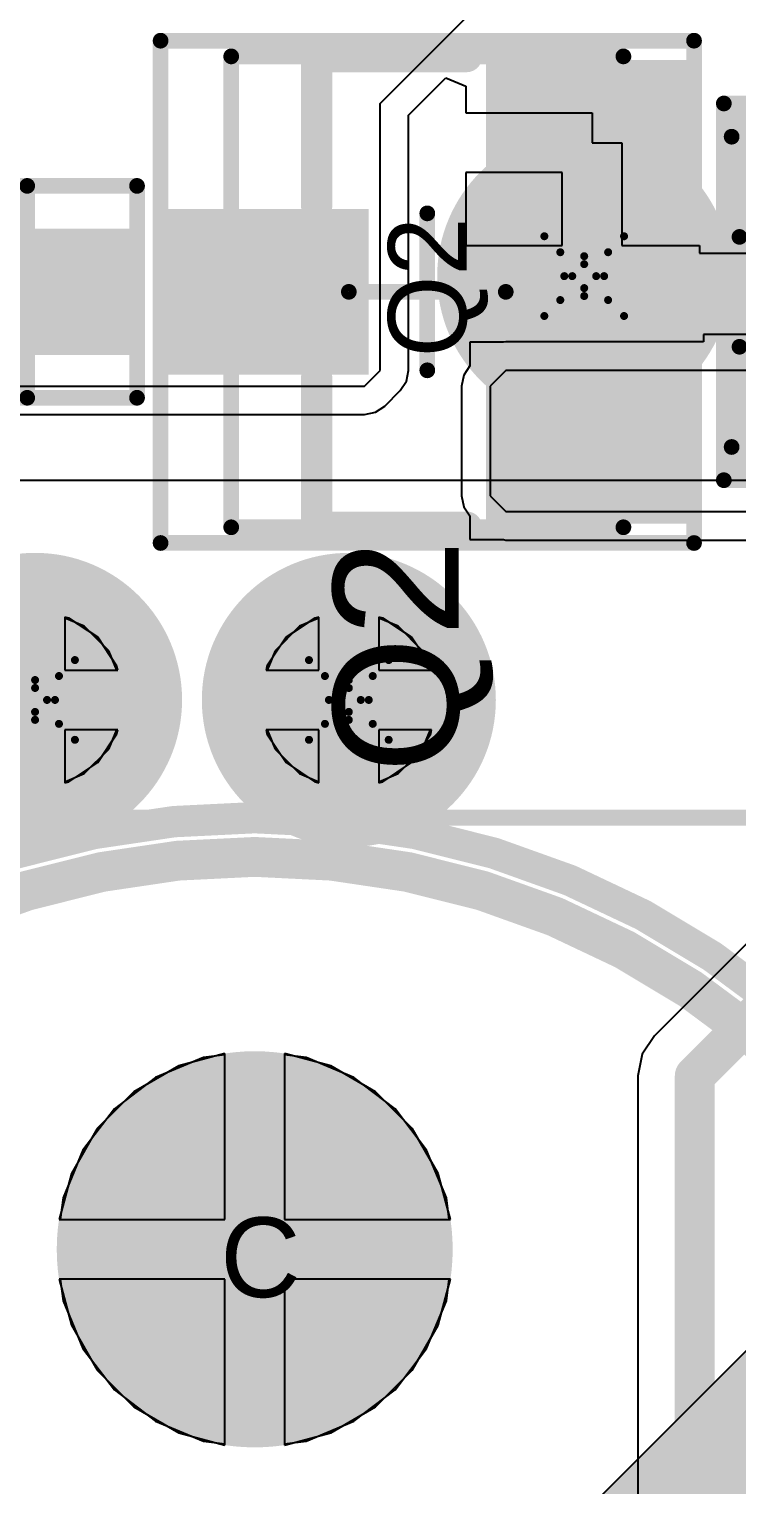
# Model space of a CAD drawing. Header units: millimetres. Extents: x -0.2 to 11.1, y -5.4 to 4.7.
# Drawn here: x 1.9158 to 2.0934, y 2.122 to 2.4872 of the extents above; entities that cross this region are included whole.
import ezdxf

# ---------------------------------------------------------------- set-up
doc = ezdxf.new("R2010")
doc.units = ezdxf.units.MM
doc.header["$MEASUREMENT"] = 0
for name, color, linetype in [('BottomLayer', 5, 'Continuous'), ('BottomSolder', 6, 'Continuous'), ('DrillDrawing', 1, 'Continuous'), ('InternalPlane1', 76, 'Continuous'), ('InternalPlane2', 16, 'Continuous'), ('Mechanical1', 6, 'Continuous'), ('Mechanical3', 76, 'Continuous'), ('Mechanical5', 56, 'Continuous'), ('MultiLayer', 9, 'Continuous'), ('PadHoleLayer', 156, 'Continuous'), ('TopLayer', 1, 'Continuous'), ('TopOverlay', 2, 'Continuous'), ('TopPaste', 8, 'Continuous'), ('TopSolder', 216, 'Continuous'), ('ViaHoleLayer', 16, 'Continuous')]:
    doc.layers.add(name, color=color, linetype=linetype)
doc.styles.add('Arial', font='arial.ttf', dxfattribs={"height": 0.2})

# ---------------------------------------------------------------- blocks, each defined once
blk = doc.blocks.new('R0603_52')
at = {"layer": 'TopLayer'}
for points in [[(-0.01969, -0.01772), (-0.04331, -0.01772), (-0.04331, 0.01772), (-0.01969, 0.01772)], [(0.01969, 0.01772), (0.04331, 0.01772), (0.04331, -0.01772), (0.01969, -0.01772)]]:
    blk.add_hatch(color=1, dxfattribs=at).paths.add_polyline_path(points)
at = {"layer": 'TopPaste'}
for points in [[(-0.01469, -0.02272), (-0.04831, -0.02272), (-0.04831, 0.02272), (-0.01469, 0.02272)], [(0.01469, 0.02272), (0.04831, 0.02272), (0.04831, -0.02272), (0.01469, -0.02272)]]:
    blk.add_hatch(color=8, dxfattribs=at).paths.add_polyline_path(points)
at = {"layer": 'TopSolder'}
for points in [[(-0.01772, -0.01969), (-0.04528, -0.01969), (-0.04528, 0.01969), (-0.01772, 0.01969)], [(0.01772, 0.01969), (0.04528, 0.01969), (0.04528, -0.01969), (0.01772, -0.01969)]]:
    blk.add_hatch(color=216, dxfattribs=at).paths.add_polyline_path(points)
at = {"layer": 'Mechanical1', "const_width": 0.00394}
for points in [[(0.03892, 0.01888), (-0.03892, 0.01888)], [(-0.03892, -0.01969), (-0.03892, 0.01888)], [(0.03892, -0.01969), (0.03892, 0.01888)], [(0.03892, -0.01969), (-0.03892, -0.01969)]]:
    blk.add_lwpolyline(points, dxfattribs=at)
at = {"layer": 'Mechanical1', "const_width": 0.00197}
for points in [[(-0.0399, 0.01888, 1), (-0.03793, 0.01888, 1)], [(-0.0399, 0.01888, 1), (-0.03793, 0.01888, 1)], [(0.03793, 0.01888, 1), (0.0399, 0.01888, 1)], [(0.03793, 0.01888, 1), (0.0399, 0.01888, 1)], [(-0.0399, -0.01969, 1), (-0.03793, -0.01969, 1)], [(-0.0399, -0.01969, 1), (-0.03793, -0.01969, 1)], [(0.03793, -0.01969, 1), (0.0399, -0.01969, 1)], [(0.03793, -0.01969, 1), (0.0399, -0.01969, 1)]]:
    blk.add_lwpolyline(points, format="xyb", close=True, dxfattribs=at)
at = {"layer": 'Mechanical3', "const_width": 0.00394}
for points in [[(-0.04724, -0.02165), (-0.04724, 0.02165)], [(0.04724, 0.02165), (-0.04724, 0.02165)], [(0.04724, -0.02165), (0.04724, 0.02165)], [(0, -0.00787), (0, 0.00787)], [(0.00787, 0), (-0.00787, 0)], [(0.04724, -0.02165), (-0.04724, -0.02165)]]:
    blk.add_lwpolyline(points, dxfattribs=at)
at = {"layer": 'Mechanical3', "const_width": 0.00197}
for points in [[(-0.04823, 0.02165, 1), (-0.04626, 0.02165, 1)], [(-0.04823, 0.02165, 1), (-0.04626, 0.02165, 1)], [(0.04626, 0.02165, 1), (0.04823, 0.02165, 1)], [(0.04626, 0.02165, 1), (0.04823, 0.02165, 1)], [(-0.00098, 0.00787, 1), (0.00098, 0.00787, 1)], [(-0.00886, 0, 1), (-0.00689, 0, 1)], [(0.00689, 0, 1), (0.00886, 0, 1)], [(-0.00098, -0.00787, 1), (0.00098, -0.00787, 1)], [(-0.04823, -0.02165, 1), (-0.04626, -0.02165, 1)], [(-0.04823, -0.02165, 1), (-0.04626, -0.02165, 1)], [(0.04626, -0.02165, 1), (0.04823, -0.02165, 1)], [(0.04626, -0.02165, 1), (0.04823, -0.02165, 1)]]:
    blk.add_lwpolyline(points, format="xyb", close=True, dxfattribs=at)
at = {"layer": 'Mechanical5', "const_width": 0.00394}
for points in [[(-0.04724, -0.02165), (-0.04724, 0.02165)], [(0.04724, 0.02165), (-0.04724, 0.02165)], [(0.04724, -0.02165), (0.04724, 0.02165)], [(0.04724, -0.02165), (-0.04724, -0.02165)]]:
    blk.add_lwpolyline(points, dxfattribs=at)
at = {"layer": 'Mechanical5', "const_width": 0.00197}
for points in [[(-0.04823, 0.02165, 1), (-0.04626, 0.02165, 1)], [(-0.04823, 0.02165, 1), (-0.04626, 0.02165, 1)], [(0.04626, 0.02165, 1), (0.04823, 0.02165, 1)], [(0.04626, 0.02165, 1), (0.04823, 0.02165, 1)], [(-0.04823, -0.02165, 1), (-0.04626, -0.02165, 1)], [(-0.04823, -0.02165, 1), (-0.04626, -0.02165, 1)], [(0.04626, -0.02165, 1), (0.04823, -0.02165, 1)], [(0.04626, -0.02165, 1), (0.04823, -0.02165, 1)]]:
    blk.add_lwpolyline(points, format="xyb", close=True, dxfattribs=at)
at = {"layer": 'TopOverlay', "const_width": 0.00394}
for points in [[(0.01378, 0.01772), (-0.01378, 0.01772)], [(0.01378, -0.01772), (-0.01378, -0.01772)]]:
    blk.add_lwpolyline(points, dxfattribs=at)
at = {"layer": 'TopOverlay', "const_width": 0.00197}
for points in [[(-0.01476, 0.01772, 1), (-0.0128, 0.01772, 1)], [(0.0128, 0.01772, 1), (0.01476, 0.01772, 1)], [(-0.01476, -0.01772, 1), (-0.0128, -0.01772, 1)], [(0.0128, -0.01772, 1), (0.01476, -0.01772, 1)]]:
    blk.add_lwpolyline(points, format="xyb", close=True, dxfattribs=at)
at = {"layer": 'Mechanical5'}
blk.add_text('R4', height=0.011811, dxfattribs=at).set_placement((-0.00984, -0.0059))
blk = doc.blocks.new('SOT_23F_59')
at = {"layer": 'TopLayer'}
for points in [[(-0.01575, 0.06299), (0.01575, 0.06299), (0.01575, 0.01969), (-0.01575, 0.01969)], [(-0.05315, -0.01969), (-0.02165, -0.01969), (-0.02165, -0.06299), (-0.05315, -0.06299)], [(0.02165, -0.01969), (0.05315, -0.01969), (0.05315, -0.06299), (0.02165, -0.06299)]]:
    blk.add_hatch(color=1, dxfattribs=at).paths.add_polyline_path(points)
at = {"layer": 'TopPaste'}
for points in [[(-0.02075, 0.06799), (0.02075, 0.06799), (0.02075, 0.01469), (-0.02075, 0.01469)], [(-0.05815, -0.01469), (-0.01665, -0.01469), (-0.01665, -0.06799), (-0.05815, -0.06799)], [(0.01665, -0.01469), (0.05815, -0.01469), (0.05815, -0.06799), (0.01665, -0.06799)]]:
    blk.add_hatch(color=8, dxfattribs=at).paths.add_polyline_path(points)
at = {"layer": 'TopSolder'}
for points in [[(-0.01772, 0.06496), (0.01772, 0.06496), (0.01772, 0.01772), (-0.01772, 0.01772)], [(-0.05512, -0.01772), (-0.01969, -0.01772), (-0.01969, -0.06496), (-0.05512, -0.06496)], [(0.01969, -0.01772), (0.05512, -0.01772), (0.05512, -0.06496), (0.01969, -0.06496)]]:
    blk.add_hatch(color=216, dxfattribs=at).paths.add_polyline_path(points)
at = {"layer": 'Mechanical1', "const_width": 0.00394}
for points in [[(-0.05906, 0.04921), (-0.05906, -0.04921)], [(-0.05906, 0.04921), (0.05906, 0.04921)], [(0.05906, 0.04921), (0.05906, -0.04921)], [(-0.05906, -0.04921), (0.05906, -0.04921)]]:
    blk.add_lwpolyline(points, dxfattribs=at)
at = {"layer": 'Mechanical1', "const_width": 0.00197}
for points in [[(-0.06004, 0.04921, 1), (-0.05807, 0.04921, 1)], [(-0.06004, 0.04921, 1), (-0.05807, 0.04921, 1)], [(0.05807, 0.04921, 1), (0.06004, 0.04921, 1)], [(0.05807, 0.04921, 1), (0.06004, 0.04921, 1)], [(-0.06004, -0.04921, 1), (-0.05807, -0.04921, 1)], [(-0.06004, -0.04921, 1), (-0.05807, -0.04921, 1)], [(0.05807, -0.04921, 1), (0.06004, -0.04921, 1)], [(0.05807, -0.04921, 1), (0.06004, -0.04921, 1)]]:
    blk.add_lwpolyline(points, format="xyb", close=True, dxfattribs=at)
at = {"layer": 'Mechanical3', "const_width": 0.00394}
for points in [[(-0.06299, 0.06693), (-0.06299, -0.06693)], [(-0.06299, 0.06693), (0.06299, 0.06693)], [(0.06299, 0.06693), (0.06299, -0.06693)], [(0, 0.01969), (0, -0.01969)], [(-0.01969, 0), (0.01969, 0)], [(-0.06299, -0.06693), (0.06299, -0.06693)]]:
    blk.add_lwpolyline(points, dxfattribs=at)
at = {"layer": 'Mechanical3', "const_width": 0.00197}
for points in [[(-0.06398, 0.06693, 1), (-0.06201, 0.06693, 1)], [(-0.06398, 0.06693, 1), (-0.06201, 0.06693, 1)], [(0.06201, 0.06693, 1), (0.06398, 0.06693, 1)], [(0.06201, 0.06693, 1), (0.06398, 0.06693, 1)], [(-0.00098, 0.01969, 1), (0.00098, 0.01969, 1)], [(-0.02067, 0, 1), (-0.0187, 0, 1)], [(0.0187, 0, 1), (0.02067, 0, 1)], [(-0.00098, -0.01969, 1), (0.00098, -0.01969, 1)], [(-0.06398, -0.06693, 1), (-0.06201, -0.06693, 1)], [(-0.06398, -0.06693, 1), (-0.06201, -0.06693, 1)], [(0.06201, -0.06693, 1), (0.06398, -0.06693, 1)], [(0.06201, -0.06693, 1), (0.06398, -0.06693, 1)]]:
    blk.add_lwpolyline(points, format="xyb", close=True, dxfattribs=at)
at = {"layer": 'Mechanical5', "const_width": 0.00394}
for points in [[(-0.06299, 0.06693), (-0.06299, -0.06693)], [(-0.06299, 0.06693), (0.06299, 0.06693)], [(0.06299, 0.06693), (0.06299, -0.06693)], [(-0.06299, -0.06693), (0.06299, -0.06693)]]:
    blk.add_lwpolyline(points, dxfattribs=at)
at = {"layer": 'Mechanical5', "const_width": 0.00197}
for points in [[(-0.06398, 0.06693, 1), (-0.06201, 0.06693, 1)], [(-0.06398, 0.06693, 1), (-0.06201, 0.06693, 1)], [(0.06201, 0.06693, 1), (0.06398, 0.06693, 1)], [(0.06201, 0.06693, 1), (0.06398, 0.06693, 1)], [(-0.06398, -0.06693, 1), (-0.06201, -0.06693, 1)], [(-0.06398, -0.06693, 1), (-0.06201, -0.06693, 1)], [(0.06201, -0.06693, 1), (0.06398, -0.06693, 1)], [(0.06201, -0.06693, 1), (0.06398, -0.06693, 1)]]:
    blk.add_lwpolyline(points, format="xyb", close=True, dxfattribs=at)
at = {"layer": 'TopOverlay', "const_width": 0.00787}
for points in [[(-0.05903, 0.02777), (-0.02165, 0.02777)], [(-0.05903, 0.02777), (-0.05903, -0.00984)], [(0.02165, 0.02777), (0.05903, 0.02777)], [(0.05903, 0.02777), (0.05903, -0.00984)]]:
    blk.add_lwpolyline(points, dxfattribs=at)
at = {"layer": 'TopOverlay', "const_width": 0.00394}
for points in [[(-0.061, 0.02777, 1), (-0.05706, 0.02777, 1)], [(-0.061, 0.02777, 1), (-0.05706, 0.02777, 1)], [(-0.02362, 0.02777, 1), (-0.01969, 0.02777, 1)], [(0.01969, 0.02777, 1), (0.02362, 0.02777, 1)], [(0.05706, 0.02777, 1), (0.061, 0.02777, 1)], [(0.05706, 0.02777, 1), (0.061, 0.02777, 1)], [(-0.061, -0.00984, 1), (-0.05706, -0.00984, 1)], [(0.05706, -0.00984, 1), (0.061, -0.00984, 1)]]:
    blk.add_lwpolyline(points, format="xyb", close=True, dxfattribs=at)
at = {"layer": 'Mechanical5'}
blk.add_text('Q2', height=0.019685, dxfattribs=at).set_placement((-0.0164, -0.00984))
blk = doc.blocks.new('SOD_323F_80')
at = {"layer": 'TopLayer'}
for points in [[(-0.07579, -0.01083), (-0.07579, 0.01083), (-0.03445, 0.01083), (-0.03445, -0.01083)], [(0.03445, -0.01083), (0.03445, 0.01083), (0.07579, 0.01083), (0.07579, -0.01083)]]:
    blk.add_hatch(color=1, dxfattribs=at).paths.add_polyline_path(points)
at = {"layer": 'TopPaste'}
for points in [[(-0.08079, -0.01583), (-0.08079, 0.01583), (-0.02945, 0.01583), (-0.02945, -0.01583)], [(0.02945, -0.01583), (0.02945, 0.01583), (0.08079, 0.01583), (0.08079, -0.01583)]]:
    blk.add_hatch(color=8, dxfattribs=at).paths.add_polyline_path(points)
at = {"layer": 'TopSolder'}
for points in [[(-0.07776, -0.0128), (-0.07776, 0.0128), (-0.03248, 0.0128), (-0.03248, -0.0128)], [(0.03248, -0.0128), (0.03248, 0.0128), (0.07776, 0.0128), (0.07776, -0.0128)]]:
    blk.add_hatch(color=216, dxfattribs=at).paths.add_polyline_path(points)
at = {"layer": 'Mechanical1', "const_width": 0.00394}
for points in [[(-0.05315, 0.02657), (-0.05315, -0.02657)], [(0.05315, 0.02657), (-0.05315, 0.02657)], [(0.05315, 0.02657), (0.05315, -0.02657)], [(0.05315, -0.02657), (-0.05315, -0.02657)]]:
    blk.add_lwpolyline(points, dxfattribs=at)
at = {"layer": 'Mechanical1', "const_width": 0.00197}
for points in [[(-0.05413, 0.02657, 1), (-0.05217, 0.02657, 1)], [(-0.05413, 0.02657, 1), (-0.05217, 0.02657, 1)], [(0.05217, 0.02657, 1), (0.05413, 0.02657, 1)], [(0.05217, 0.02657, 1), (0.05413, 0.02657, 1)], [(-0.05413, -0.02657, 1), (-0.05217, -0.02657, 1)], [(-0.05413, -0.02657, 1), (-0.05217, -0.02657, 1)], [(0.05217, -0.02657, 1), (0.05413, -0.02657, 1)], [(0.05217, -0.02657, 1), (0.05413, -0.02657, 1)]]:
    blk.add_lwpolyline(points, format="xyb", close=True, dxfattribs=at)
at = {"layer": 'Mechanical3', "const_width": 0.00394}
for points in [[(-0.08071, 0.02657), (-0.08071, -0.02657)], [(0.08071, 0.02657), (-0.08071, 0.02657)], [(0.08071, 0.02657), (0.08071, -0.02657)], [(0, 0.01969), (0, -0.01969)], [(0.01969, 0), (-0.01969, 0)], [(0.08071, -0.02657), (-0.08071, -0.02657)]]:
    blk.add_lwpolyline(points, dxfattribs=at)
at = {"layer": 'Mechanical3', "const_width": 0.00197}
for points in [[(-0.08169, 0.02657, 1), (-0.07972, 0.02657, 1)], [(-0.08169, 0.02657, 1), (-0.07972, 0.02657, 1)], [(0.07972, 0.02657, 1), (0.08169, 0.02657, 1)], [(0.07972, 0.02657, 1), (0.08169, 0.02657, 1)], [(-0.00099, 0.01969, 1), (0.00098, 0.01969, 1)], [(-0.02067, 0, 1), (-0.0187, 0, 1)], [(0.0187, 0, 1), (0.02067, 0, 1)], [(-0.00099, -0.01969, 1), (0.00098, -0.01969, 1)], [(-0.08169, -0.02657, 1), (-0.07972, -0.02657, 1)], [(-0.08169, -0.02657, 1), (-0.07972, -0.02657, 1)], [(0.07972, -0.02657, 1), (0.08169, -0.02657, 1)], [(0.07972, -0.02657, 1), (0.08169, -0.02657, 1)]]:
    blk.add_lwpolyline(points, format="xyb", close=True, dxfattribs=at)
at = {"layer": 'Mechanical5', "const_width": 0.00394}
for points in [[(0.08071, 0.02657), (-0.08071, 0.02657)], [(-0.08071, 0.02657), (-0.08071, -0.02657)], [(0.08071, 0.02657), (0.08071, -0.02657)], [(0.08071, -0.02657), (-0.08071, -0.02657)]]:
    blk.add_lwpolyline(points, dxfattribs=at)
at = {"layer": 'Mechanical5', "const_width": 0.00197}
for points in [[(-0.08169, 0.02657, 1), (-0.07972, 0.02657, 1)], [(-0.08169, 0.02657, 1), (-0.07972, 0.02657, 1)], [(0.07972, 0.02657, 1), (0.08169, 0.02657, 1)], [(0.07972, 0.02657, 1), (0.08169, 0.02657, 1)], [(-0.08169, -0.02657, 1), (-0.07972, -0.02657, 1)], [(-0.08169, -0.02657, 1), (-0.07972, -0.02657, 1)], [(0.07972, -0.02657, 1), (0.08169, -0.02657, 1)], [(0.07972, -0.02657, 1), (0.08169, -0.02657, 1)]]:
    blk.add_lwpolyline(points, format="xyb", close=True, dxfattribs=at)
at = {"layer": 'TopOverlay', "const_width": 0.00787}
for points in [[(0.0315, 0.02657), (-0.02953, 0.02657)], [(-0.02362, 0.02657), (-0.02362, -0.02657)], [(0.0315, -0.02657), (-0.02953, -0.02657)]]:
    blk.add_lwpolyline(points, dxfattribs=at)
at = {"layer": 'TopOverlay', "const_width": 0.00394}
for points in [[(-0.0315, 0.02657, 1), (-0.02756, 0.02657, 1)], [(-0.02559, 0.02657, 1), (-0.02165, 0.02657, 1)], [(0.02953, 0.02657, 1), (0.03346, 0.02657, 1)], [(-0.0315, -0.02657, 1), (-0.02756, -0.02657, 1)], [(-0.02559, -0.02657, 1), (-0.02165, -0.02657, 1)], [(0.02953, -0.02657, 1), (0.03346, -0.02657, 1)]]:
    blk.add_lwpolyline(points, format="xyb", close=True, dxfattribs=at)
at = {"layer": 'Mechanical5'}
blk.add_text('D1', height=0.019685, dxfattribs=at).set_placement((-0.01312, -0.00984))
blk = doc.blocks.new('CAP_RADIAL_D10_P5_109')
at = {"layer": 'BottomLayer'}
h = blk.add_hatch(color=5, dxfattribs=at)
edge = h.paths.add_edge_path()
edge.add_arc((0, -0.09843), 0.03937, 0, 360)
at = {"layer": 'BottomSolder'}
h = blk.add_hatch(color=6, dxfattribs=at)
edge = h.paths.add_edge_path()
edge.add_arc((0, -0.09843), 0.04134, 0, 360)
at = {"layer": 'InternalPlane2'}
h = blk.add_hatch(color=16, dxfattribs=at)
edge = h.paths.add_edge_path()
edge.add_arc((0, -0.09843), 0.04968, 0, 360)
at = {"layer": 'MultiLayer'}
h = blk.add_hatch(color=9, dxfattribs=at)
edge = h.paths.add_edge_path()
edge.add_arc((0, -0.09843), 0.03937, 0, 360)
at = {"layer": 'PadHoleLayer'}
h = blk.add_hatch(color=156, dxfattribs=at)
edge = h.paths.add_edge_path()
edge.add_arc((0, -0.09843), 0.01969, 0, 360)
at = {"layer": 'TopLayer'}
h = blk.add_hatch(color=1, dxfattribs=at)
edge = h.paths.add_edge_path()
edge.add_arc((0, -0.09843), 0.03937, 0, 360)
at = {"layer": 'TopSolder'}
h = blk.add_hatch(color=216, dxfattribs=at)
edge = h.paths.add_edge_path()
edge.add_arc((0, -0.09843), 0.04134, 0, 360)
at = {"layer": 'InternalPlane1', "const_width": 0.01}
for points in [[(-0.01802, -0.06307, -0.240079), (0.01802, -0.06307)], [(-0.03536, -0.11644, -0.240079), (-0.03536, -0.08041)], [(0.03536, -0.08041, -0.240079), (0.03536, -0.11644)], [(0.01802, -0.13378, -0.240079), (-0.01802, -0.13378)]]:
    blk.add_lwpolyline(points, format="xyb", dxfattribs=at)
at = {"layer": 'InternalPlane1', "const_width": 0.005}
for points in [[(-0.02052, -0.06307, 1), (-0.01552, -0.06307, 1)], [(0.01552, -0.06307, 1), (0.02052, -0.06307, 1)], [(-0.03786, -0.08041, 1), (-0.03286, -0.08041, 1)], [(0.03286, -0.08041, 1), (0.03786, -0.08041, 1)], [(-0.03786, -0.11644, 1), (-0.03286, -0.11644, 1)], [(0.03286, -0.11644, 1), (0.03786, -0.11644, 1)], [(-0.02052, -0.13378, 1), (-0.01552, -0.13378, 1)], [(0.01552, -0.13378, 1), (0.02052, -0.13378, 1)]]:
    blk.add_lwpolyline(points, format="xyb", close=True, dxfattribs=at)
at = {"layer": 'Mechanical1', "const_width": 0.00394}
blk.add_lwpolyline([(0.20669, -0.20669), (-0.20669, -0.20669)], dxfattribs=at)
at = {"layer": 'Mechanical3', "const_width": 0.01}
blk.add_lwpolyline([(0.19685, 0, 1), (-0.19685, 0, 1)], format="xyb", close=True, dxfattribs=at)
at = {"layer": 'Mechanical5', "const_width": 0.01}
blk.add_lwpolyline([(0.19685, 0, 1), (-0.19685, 0, 1)], format="xyb", close=True, dxfattribs=at)
at = {"layer": 'TopOverlay', "const_width": 0.00787}
blk.add_lwpolyline([(0.20669, 0, 1), (-0.20669, 0, 1)], format="xyb", close=True, dxfattribs=at)

msp = doc.modelspace()

# ---------------------------------------------------------------- hatches: boundary and pattern name
at = {"layer": 'BottomLayer'}
h = msp.add_hatch(color=5, dxfattribs=at)
edge = h.paths.add_edge_path()
edge.add_arc((2.05512, 2.4252), 0.01181, 0, 360)
h = msp.add_hatch(color=5, dxfattribs=at)
edge = h.paths.add_edge_path()
edge.add_arc((1.91732, 2.3189), 0.01181, 0, 360)
h = msp.add_hatch(color=5, dxfattribs=at)
edge = h.paths.add_edge_path()
edge.add_arc((1.99606, 2.3189), 0.01181, 0, 360)
at = {"layer": 'InternalPlane2'}
h = msp.add_hatch(color=16, dxfattribs=at)
edge = h.paths.add_edge_path()
edge.add_arc((2.05512, 2.4252), 0.03689, 0, 360)
h = msp.add_hatch(color=16, dxfattribs=at)
edge = h.paths.add_edge_path()
edge.add_arc((1.91732, 2.3189), 0.03689, 0, 360)
h = msp.add_hatch(color=16, dxfattribs=at)
edge = h.paths.add_edge_path()
edge.add_arc((1.99606, 2.3189), 0.03689, 0, 360)
at = {"layer": 'TopLayer'}
h = msp.add_hatch(color=1, dxfattribs=at)
edge = h.paths.add_edge_path()
edge.add_arc((2.05512, 2.4252), 0.01181, 0, 360)
h = msp.add_hatch(color=1, dxfattribs=at)
edge = h.paths.add_edge_path()
edge.add_arc((1.91732, 2.3189), 0.01181, 0, 360)
h = msp.add_hatch(color=1, dxfattribs=at)
edge = h.paths.add_edge_path()
edge.add_arc((1.99606, 2.3189), 0.01181, 0, 360)
at = {"layer": 'ViaHoleLayer'}
h = msp.add_hatch(color=16, dxfattribs=at)
edge = h.paths.add_edge_path()
edge.add_arc((2.05512, 2.4252), 0.00689, 0, 360)
h = msp.add_hatch(color=16, dxfattribs=at)
edge = h.paths.add_edge_path()
edge.add_arc((1.91732, 2.3189), 0.00689, 0, 360)
h = msp.add_hatch(color=16, dxfattribs=at)
edge = h.paths.add_edge_path()
edge.add_arc((1.99606, 2.3189), 0.00689, 0, 360)

# ---------------------------------------------------------------- linework, layer by layer
at = {"layer": 'BottomLayer'}
for p, q in [((1.84646, 2.37402), (2.64173, 2.37402)), ((1.92583, 2.33944), (1.92482, 2.33964)), ((1.92482, 2.33964), (1.92482, 2.3264)), ((1.93305, 2.33462), (1.92583, 2.33944)), ((1.98755, 2.33944), (1.98034, 2.33462)), ((1.98856, 2.33964), (1.98755, 2.33944)), ((1.98856, 2.3264), (1.98856, 2.33964)), ((2.00457, 2.33944), (2.00356, 2.33964)), ((2.00356, 2.33964), (2.00356, 2.3264)), ((2.01179, 2.33462), (2.00457, 2.33944)), ((1.93787, 2.32741), (1.93305, 2.33462)), ((1.98034, 2.33462), (1.97552, 2.32741)), ((2.01661, 2.32741), (2.01179, 2.33462)), ((1.92482, 2.3264), (1.93807, 2.3264)), ((1.93807, 2.3264), (1.93787, 2.32741)), ((1.97552, 2.32741), (1.97532, 2.3264)), ((1.97532, 2.3264), (1.98856, 2.3264)), ((2.00356, 2.3264), (2.01681, 2.3264)), ((2.01681, 2.3264), (2.01661, 2.32741)), ((1.93807, 2.3114), (1.92482, 2.3114)), ((1.92482, 2.3114), (1.92482, 2.29815)), ((1.93787, 2.31039), (1.93807, 2.3114)), ((1.98856, 2.3114), (1.97532, 2.3114)), ((1.97532, 2.3114), (1.97552, 2.31039)), ((1.98856, 2.29815), (1.98856, 2.3114)), ((2.01681, 2.3114), (2.00356, 2.3114)), ((2.00356, 2.3114), (2.00356, 2.29815)), ((2.01661, 2.31039), (2.01681, 2.3114)), ((1.93305, 2.30317), (1.93787, 2.31039)), ((1.97552, 2.31039), (1.98034, 2.30317)), ((2.01179, 2.30317), (2.01661, 2.31039)), ((1.92583, 2.29835), (1.93305, 2.30317)), ((1.98034, 2.30317), (1.98755, 2.29835)), ((2.00457, 2.29835), (2.01179, 2.30317)), ((1.92482, 2.29815), (1.92583, 2.29835)), ((1.98755, 2.29835), (1.98856, 2.29815)), ((2.00356, 2.29815), (2.00457, 2.29835)), ((1.95955, 2.2292), (1.94754, 2.22423)), ((1.96494, 2.22991), (1.95955, 2.2292)), ((1.96494, 2.1886), (1.96494, 2.22991)), ((1.98533, 2.2292), (1.97994, 2.22991)), ((1.97994, 2.22991), (1.97994, 2.1886)), ((1.99734, 2.22423), (1.98533, 2.2292)), ((1.94754, 2.22423), (1.93723, 2.21631)), ((2.00765, 2.21631), (1.99734, 2.22423)), ((1.93723, 2.21631), (1.92932, 2.206)), ((2.01557, 2.206), (2.00765, 2.21631)), ((1.92932, 2.206), (1.92434, 2.19399)), ((2.02054, 2.19399), (2.01557, 2.206)), ((1.92434, 2.19399), (1.92363, 2.1886)), ((2.02125, 2.1886), (2.02054, 2.19399)), ((1.92363, 2.1886), (1.96494, 2.1886)), ((1.97994, 2.1886), (2.02125, 2.1886)), ((1.96494, 2.1736), (1.92363, 2.1736)), ((1.92363, 2.1736), (1.92434, 2.16821)), ((1.96494, 2.13229), (1.96494, 2.1736)), ((2.02125, 2.1736), (1.97994, 2.1736)), ((1.97994, 2.1736), (1.97994, 2.13229)), ((2.02054, 2.16821), (2.02125, 2.1736)), ((1.92434, 2.16821), (1.92932, 2.1562)), ((2.01557, 2.1562), (2.02054, 2.16821)), ((1.92932, 2.1562), (1.93723, 2.14589)), ((2.00765, 2.14589), (2.01557, 2.1562)), ((1.93723, 2.14589), (1.94754, 2.13798)), ((1.99734, 2.13798), (2.00765, 2.14589)), ((1.94754, 2.13798), (1.95955, 2.133)), ((1.98533, 2.133), (1.99734, 2.13798)), ((1.95955, 2.133), (1.96494, 2.13229)), ((1.97994, 2.13229), (1.98533, 2.133))]:
    msp.add_line(p, q, dxfattribs=at)
at = {"layer": 'DrillDrawing', "const_width": 0.002}
for points in [[(2.04512, 2.4352), (2.05512, 2.4302)], [(2.04512, 2.4352), (2.05012, 2.4252)], [(2.05512, 2.4302), (2.06512, 2.4352)], [(2.06012, 2.4252), (2.06512, 2.4352)], [(2.04912, 2.4312), (2.05512, 2.4282)], [(2.04912, 2.4312), (2.05212, 2.4252)], [(2.05512, 2.4282), (2.06112, 2.4312)], [(2.05812, 2.4252), (2.06112, 2.4312)], [(2.04512, 2.4152), (2.05012, 2.4252)], [(2.04912, 2.4192), (2.05212, 2.4252)], [(2.05812, 2.4252), (2.06112, 2.4192)], [(2.06012, 2.4252), (2.06512, 2.4152)], [(2.04512, 2.4152), (2.05512, 2.4202)], [(2.04912, 2.4192), (2.05512, 2.4222)], [(2.05512, 2.4222), (2.06112, 2.4192)], [(2.05512, 2.4202), (2.06512, 2.4152)], [(1.90732, 2.3289), (1.91732, 2.3239)], [(1.91732, 2.3239), (1.92732, 2.3289)], [(1.92232, 2.3189), (1.92732, 2.3289)], [(1.98606, 2.3289), (1.99606, 2.3239)], [(1.98606, 2.3289), (1.99106, 2.3189)], [(1.99606, 2.3239), (2.00606, 2.3289)], [(2.00106, 2.3189), (2.00606, 2.3289)], [(1.91132, 2.3249), (1.91732, 2.3219)], [(1.91732, 2.3219), (1.92332, 2.3249)], [(1.92032, 2.3189), (1.92332, 2.3249)], [(1.99006, 2.3249), (1.99606, 2.3219)], [(1.99006, 2.3249), (1.99306, 2.3189)], [(1.99606, 2.3219), (2.00206, 2.3249)], [(1.99906, 2.3189), (2.00206, 2.3249)], [(1.92032, 2.3189), (1.92332, 2.3129)], [(1.92232, 2.3189), (1.92732, 2.3089)], [(1.98606, 2.3089), (1.99106, 2.3189)], [(1.99006, 2.3129), (1.99306, 2.3189)], [(1.99906, 2.3189), (2.00206, 2.3129)], [(2.00106, 2.3189), (2.00606, 2.3089)], [(1.91132, 2.3129), (1.91732, 2.3159)], [(1.91732, 2.3159), (1.92332, 2.3129)], [(1.99006, 2.3129), (1.99606, 2.3159)], [(1.99606, 2.3159), (2.00206, 2.3129)], [(1.90732, 2.3089), (1.91732, 2.3139)], [(1.91732, 2.3139), (1.92732, 2.3089)], [(1.98606, 2.3089), (1.99606, 2.3139)], [(1.99606, 2.3139), (2.00606, 2.3089)]]:
    msp.add_lwpolyline(points, dxfattribs=at)
at = {"layer": 'DrillDrawing', "const_width": 0.001}
for points in [[(2.04462, 2.4352, 1), (2.04562, 2.4352, 1)], [(2.04462, 2.4352, 1), (2.04562, 2.4352, 1)], [(2.06462, 2.4352, 1), (2.06562, 2.4352, 1)], [(2.06462, 2.4352, 1), (2.06562, 2.4352, 1)], [(2.04862, 2.4312, 1), (2.04962, 2.4312, 1)], [(2.04862, 2.4312, 1), (2.04962, 2.4312, 1)], [(2.06062, 2.4312, 1), (2.06162, 2.4312, 1)], [(2.06062, 2.4312, 1), (2.06162, 2.4312, 1)], [(2.05462, 2.4302, 1), (2.05562, 2.4302, 1)], [(2.05462, 2.4302, 1), (2.05562, 2.4302, 1)], [(2.05462, 2.4282, 1), (2.05562, 2.4282, 1)], [(2.05462, 2.4282, 1), (2.05562, 2.4282, 1)], [(2.04962, 2.4252, 1), (2.05062, 2.4252, 1)], [(2.04962, 2.4252, 1), (2.05062, 2.4252, 1)], [(2.05162, 2.4252, 1), (2.05262, 2.4252, 1)], [(2.05162, 2.4252, 1), (2.05262, 2.4252, 1)], [(2.05762, 2.4252, 1), (2.05862, 2.4252, 1)], [(2.05762, 2.4252, 1), (2.05862, 2.4252, 1)], [(2.05962, 2.4252, 1), (2.06062, 2.4252, 1)], [(2.05962, 2.4252, 1), (2.06062, 2.4252, 1)], [(2.05462, 2.4222, 1), (2.05562, 2.4222, 1)], [(2.05462, 2.4222, 1), (2.05562, 2.4222, 1)], [(2.05462, 2.4202, 1), (2.05562, 2.4202, 1)], [(2.05462, 2.4202, 1), (2.05562, 2.4202, 1)], [(2.04862, 2.4192, 1), (2.04962, 2.4192, 1)], [(2.04862, 2.4192, 1), (2.04962, 2.4192, 1)], [(2.06062, 2.4192, 1), (2.06162, 2.4192, 1)], [(2.06062, 2.4192, 1), (2.06162, 2.4192, 1)], [(2.04462, 2.4152, 1), (2.04562, 2.4152, 1)], [(2.04462, 2.4152, 1), (2.04562, 2.4152, 1)], [(2.06462, 2.4152, 1), (2.06562, 2.4152, 1)], [(2.06462, 2.4152, 1), (2.06562, 2.4152, 1)], [(1.92682, 2.3289, 1), (1.92782, 2.3289, 1)], [(1.92682, 2.3289, 1), (1.92782, 2.3289, 1)], [(1.98556, 2.3289, 1), (1.98656, 2.3289, 1)], [(1.98556, 2.3289, 1), (1.98656, 2.3289, 1)], [(2.00556, 2.3289, 1), (2.00656, 2.3289, 1)], [(2.00556, 2.3289, 1), (2.00656, 2.3289, 1)], [(1.91682, 2.3239, 1), (1.91782, 2.3239, 1)], [(1.91682, 2.3239, 1), (1.91782, 2.3239, 1)], [(1.91682, 2.3219, 1), (1.91782, 2.3219, 1)], [(1.91682, 2.3219, 1), (1.91782, 2.3219, 1)], [(1.92282, 2.3249, 1), (1.92382, 2.3249, 1)], [(1.92282, 2.3249, 1), (1.92382, 2.3249, 1)], [(1.98956, 2.3249, 1), (1.99056, 2.3249, 1)], [(1.98956, 2.3249, 1), (1.99056, 2.3249, 1)], [(1.99556, 2.3239, 1), (1.99656, 2.3239, 1)], [(1.99556, 2.3239, 1), (1.99656, 2.3239, 1)], [(1.99556, 2.3219, 1), (1.99656, 2.3219, 1)], [(1.99556, 2.3219, 1), (1.99656, 2.3219, 1)], [(2.00156, 2.3249, 1), (2.00256, 2.3249, 1)], [(2.00156, 2.3249, 1), (2.00256, 2.3249, 1)], [(1.91982, 2.3189, 1), (1.92082, 2.3189, 1)], [(1.91982, 2.3189, 1), (1.92082, 2.3189, 1)], [(1.92182, 2.3189, 1), (1.92282, 2.3189, 1)], [(1.92182, 2.3189, 1), (1.92282, 2.3189, 1)], [(1.99056, 2.3189, 1), (1.99156, 2.3189, 1)], [(1.99056, 2.3189, 1), (1.99156, 2.3189, 1)], [(1.99256, 2.3189, 1), (1.99356, 2.3189, 1)], [(1.99256, 2.3189, 1), (1.99356, 2.3189, 1)], [(1.99856, 2.3189, 1), (1.99956, 2.3189, 1)], [(1.99856, 2.3189, 1), (1.99956, 2.3189, 1)], [(2.00056, 2.3189, 1), (2.00156, 2.3189, 1)], [(2.00056, 2.3189, 1), (2.00156, 2.3189, 1)], [(1.91682, 2.3159, 1), (1.91782, 2.3159, 1)], [(1.91682, 2.3159, 1), (1.91782, 2.3159, 1)], [(1.99556, 2.3159, 1), (1.99656, 2.3159, 1)], [(1.99556, 2.3159, 1), (1.99656, 2.3159, 1)], [(1.91682, 2.3139, 1), (1.91782, 2.3139, 1)], [(1.91682, 2.3139, 1), (1.91782, 2.3139, 1)], [(1.92282, 2.3129, 1), (1.92382, 2.3129, 1)], [(1.92282, 2.3129, 1), (1.92382, 2.3129, 1)], [(1.98956, 2.3129, 1), (1.99056, 2.3129, 1)], [(1.98956, 2.3129, 1), (1.99056, 2.3129, 1)], [(1.99556, 2.3139, 1), (1.99656, 2.3139, 1)], [(1.99556, 2.3139, 1), (1.99656, 2.3139, 1)], [(2.00156, 2.3129, 1), (2.00256, 2.3129, 1)], [(2.00156, 2.3129, 1), (2.00256, 2.3129, 1)], [(1.92682, 2.3089, 1), (1.92782, 2.3089, 1)], [(1.92682, 2.3089, 1), (1.92782, 2.3089, 1)], [(1.98556, 2.3089, 1), (1.98656, 2.3089, 1)], [(1.98556, 2.3089, 1), (1.98656, 2.3089, 1)], [(2.00556, 2.3089, 1), (2.00656, 2.3089, 1)], [(2.00556, 2.3089, 1), (2.00656, 2.3089, 1)]]:
    msp.add_lwpolyline(points, format="xyb", close=True, dxfattribs=at)
at = {"layer": 'InternalPlane1', "const_width": 0.01}
for points in [[(2.04592, 2.45046, -0.176327), (2.06431, 2.45046)], [(2.02985, 2.416, -0.176327), (2.02985, 2.43439)], [(2.08039, 2.43439, -0.176327), (2.08039, 2.416)], [(2.06431, 2.39993, -0.176327), (2.04592, 2.39993)], [(1.90813, 2.34417, -0.176327), (1.92652, 2.34417)], [(1.98687, 2.34417, -0.176327), (2.00526, 2.34417)], [(1.94259, 2.32809, -0.176327), (1.94259, 2.3097)], [(1.97079, 2.3097, -0.176327), (1.97079, 2.32809)], [(2.02133, 2.32809, -0.176327), (2.02133, 2.3097)], [(1.92652, 2.29363, -0.176327), (1.90813, 2.29363)], [(2.00526, 2.29363, -0.176327), (1.98687, 2.29363)]]:
    msp.add_lwpolyline(points, format="xyb", dxfattribs=at)
at = {"layer": 'InternalPlane1', "const_width": 0.005}
for points in [[(2.04342, 2.45046, 1), (2.04842, 2.45046, 1)], [(2.06181, 2.45046, 1), (2.06681, 2.45046, 1)], [(2.02735, 2.43439, 1), (2.03235, 2.43439, 1)], [(2.07789, 2.43439, 1), (2.08289, 2.43439, 1)], [(2.02735, 2.416, 1), (2.03235, 2.416, 1)], [(2.07789, 2.416, 1), (2.08289, 2.416, 1)], [(2.04342, 2.39993, 1), (2.04842, 2.39993, 1)], [(2.06181, 2.39993, 1), (2.06681, 2.39993, 1)], [(1.92402, 2.34417, 1), (1.92902, 2.34417, 1)], [(1.98437, 2.34417, 1), (1.98937, 2.34417, 1)], [(2.00276, 2.34417, 1), (2.00776, 2.34417, 1)], [(1.94009, 2.32809, 1), (1.94509, 2.32809, 1)], [(1.96829, 2.32809, 1), (1.97329, 2.32809, 1)], [(2.01883, 2.32809, 1), (2.02383, 2.32809, 1)], [(1.94009, 2.3097, 1), (1.94509, 2.3097, 1)], [(1.96829, 2.3097, 1), (1.97329, 2.3097, 1)], [(2.01883, 2.3097, 1), (2.02383, 2.3097, 1)], [(1.92402, 2.29363, 1), (1.92902, 2.29363, 1)], [(1.98437, 2.29363, 1), (1.98937, 2.29363, 1)], [(2.00276, 2.29363, 1), (2.00776, 2.29363, 1)]]:
    msp.add_lwpolyline(points, format="xyb", close=True, dxfattribs=at)
at = {"layer": 'InternalPlane2'}
msp.add_line((2.30469, 2.3646), (1.8342, 1.89411), dxfattribs=at)
at = {"layer": 'InternalPlane2', "const_width": 0.04}
msp.add_lwpolyline([(1.84252, 1.87402), (2.3189, 2.35039)], dxfattribs=at)
at = {"layer": 'TopLayer'}
for p, q in [((2.00394, 2.4685), (2.02756, 2.49213)), ((2.01107, 2.46555), (2.02043, 2.47491)), ((2.02043, 2.47491), (2.02543, 2.47284)), ((2.02543, 2.47284), (2.02543, 2.46616)), ((2.00394, 2.40157), (2.00394, 2.4685)), ((2.01107, 2.40157), (2.01107, 2.46555)), ((2.02543, 2.46616), (2.05709, 2.46616)), ((2.05709, 2.46616), (2.05709, 2.45866)), ((2.05709, 2.45866), (2.06459, 2.45866)), ((2.06459, 2.45866), (2.06459, 2.43291)), ((2.04959, 2.45116), (2.02543, 2.45116)), ((2.02543, 2.45116), (2.02543, 2.43291)), ((2.04959, 2.43291), (2.04959, 2.45116)), ((2.02543, 2.43291), (2.04959, 2.43291)), ((2.06459, 2.43291), (2.08409, 2.43291)), ((2.08409, 2.43291), (2.08409, 2.43095)), ((2.08409, 2.43095), (2.10431, 2.43095)), ((2.13628, 2.41057), (2.08509, 2.41057)), ((2.08509, 2.41057), (2.08509, 2.40871)), ((2.0349, 2.40861), (2.02643, 2.40861)), ((2.02643, 2.40861), (2.02643, 2.40266)), ((2.03543, 2.40871), (2.0349, 2.40861)), ((2.08509, 2.40871), (2.03543, 2.40871)), ((2.02643, 2.40266), (2.0249, 2.40037)), ((2, 2.39764), (2.00394, 2.40157)), ((2.01053, 2.39884), (2.01107, 2.40157)), ((2.0249, 2.40037), (2.02436, 2.39764)), ((2.03543, 2.40157), (2.0315, 2.39764)), ((2.1811, 2.40157), (2.03543, 2.40157)), ((1.8937, 2.39764), (2, 2.39764)), ((2.00505, 2.39259), (2.00898, 2.39653)), ((2.00898, 2.39653), (2.01053, 2.39884)), ((2.02436, 2.39764), (2.02436, 2.37008)), ((2.0315, 2.39764), (2.0315, 2.37008)), ((2.00273, 2.39104), (2.00505, 2.39259)), ((1.8937, 2.3905), (2, 2.3905)), ((2, 2.3905), (2.00273, 2.39104)), ((2.02436, 2.37008), (2.0249, 2.36735)), ((2.0315, 2.37008), (2.03543, 2.36614)), ((2.0249, 2.36735), (2.02643, 2.36506)), ((2.03543, 2.36614), (2.17323, 2.36614)), ((2.02643, 2.36506), (2.02643, 2.35911)), ((2.02643, 2.35911), (2.0349, 2.35911)), ((2.0349, 2.35911), (2.03543, 2.359)), ((2.03543, 2.359), (2.17323, 2.359)), ((2.18393, 2.34585), (2.07276, 2.23468)), ((1.92968, 2.33739), (1.92482, 2.3394)), ((1.92482, 2.3394), (1.92482, 2.3264)), ((1.93581, 2.33125), (1.92968, 2.33739)), ((1.98371, 2.33739), (1.97757, 2.33125)), ((1.98856, 2.3394), (1.98371, 2.33739)), ((1.98856, 2.3264), (1.98856, 2.3394)), ((2.00842, 2.33739), (2.00356, 2.3394)), ((2.00356, 2.3394), (2.00356, 2.3264)), ((2.01455, 2.33125), (2.00842, 2.33739)), ((1.93782, 2.3264), (1.93581, 2.33125)), ((1.97757, 2.33125), (1.97556, 2.3264)), ((2.01656, 2.3264), (2.01455, 2.33125)), ((1.92482, 2.3264), (1.93782, 2.3264)), ((1.97556, 2.3264), (1.98856, 2.3264)), ((2.00356, 2.3264), (2.01656, 2.3264)), ((1.93782, 2.3114), (1.92482, 2.3114)), ((1.92482, 2.3114), (1.92482, 2.2984)), ((1.93581, 2.30654), (1.93782, 2.3114)), ((1.98856, 2.3114), (1.97556, 2.3114)), ((1.97556, 2.3114), (1.97757, 2.30654)), ((1.98856, 2.2984), (1.98856, 2.3114)), ((2.01656, 2.3114), (2.00356, 2.3114)), ((2.00356, 2.3114), (2.00356, 2.2984)), ((2.01455, 2.30654), (2.01656, 2.3114)), ((1.92968, 2.30041), (1.93581, 2.30654)), ((1.97757, 2.30654), (1.98371, 2.30041)), ((2.00842, 2.30041), (2.01455, 2.30654)), ((1.92482, 2.2984), (1.92968, 2.30041)), ((1.98371, 2.30041), (1.98856, 2.2984)), ((2.00356, 2.2984), (2.00842, 2.30041)), ((2.07276, 2.23468), (2.06967, 2.23005)), ((1.96494, 2.2302), (1.95338, 2.22711)), ((1.96494, 2.1886), (1.96494, 2.2302)), ((1.9915, 2.22711), (1.97994, 2.2302)), ((1.97994, 2.2302), (1.97994, 2.1886)), ((2.06967, 2.23005), (2.06858, 2.22459)), ((1.95338, 2.22711), (1.94213, 2.22061)), ((2.00275, 2.22061), (1.9915, 2.22711)), ((2.06858, 2.22459), (2.06858, 2.22459)), ((2.06858, 2.22459), (2.06858, 1.79776)), ((1.94213, 2.22061), (1.93294, 2.21142)), ((2.01195, 2.21142), (2.00275, 2.22061)), ((1.93294, 2.21142), (1.92644, 2.20016)), ((2.01845, 2.20016), (2.01195, 2.21142)), ((1.92644, 2.20016), (1.92334, 2.1886)), ((2.02154, 2.1886), (2.01845, 2.20016)), ((1.92334, 2.1886), (1.96494, 2.1886)), ((1.97994, 2.1886), (2.02154, 2.1886)), ((1.96494, 2.1736), (1.92334, 2.1736)), ((1.92334, 2.1736), (1.92644, 2.16205)), ((1.96494, 2.132), (1.96494, 2.1736)), ((2.02154, 2.1736), (1.97994, 2.1736)), ((1.97994, 2.1736), (1.97994, 2.132)), ((2.01845, 2.16205), (2.02154, 2.1736)), ((1.92644, 2.16205), (1.93294, 2.15079)), ((2.01195, 2.15079), (2.01845, 2.16205)), ((1.93294, 2.15079), (1.94213, 2.1416)), ((2.00275, 2.1416), (2.01195, 2.15079)), ((1.94213, 2.1416), (1.95338, 2.1351)), ((1.9915, 2.1351), (2.00275, 2.1416)), ((1.95338, 2.1351), (1.96494, 2.132)), ((1.97994, 2.132), (1.9915, 2.1351))]:
    msp.add_line(p, q, dxfattribs=at)
at = {"layer": 'TopLayer', "const_width": 0.01}
for points in [[(2.08286, 2.22459), (2.2126, 2.35433)], [(2.08286, 1.7679), (2.08286, 2.22459)]]:
    msp.add_lwpolyline(points, dxfattribs=at)
at = {"layer": 'TopLayer', "const_width": 0.005}
msp.add_lwpolyline([(2.08036, 2.22459, 1), (2.08536, 2.22459, 1)], format="xyb", close=True, dxfattribs=at)
msp.add_lwpolyline([(2.08036, 2.22459, 1), (2.08536, 2.22459, 1)], format="xyb", close=True, dxfattribs=at)

# ---------------------------------------------------------------- block references
for name, p, rotation in [('SOT_23F_59', (2.01575, 2.42126), 90), ('R0603_52', (2.11181, 2.42126), 270), ('SOD_323F_80', (1.8622, 2.42126), 180), ('CAP_RADIAL_D10_P5_109', (1.97244, 2.08268), 180)]:
    msp.add_blockref(name, p, dxfattribs=dict(rotation=rotation))

# ---------------------------------------------------------------- texts
at = {"layer": 'DrillDrawing', "style": 'Arial'}
msp.add_text('C', height=0.02, dxfattribs=at).set_placement((1.96378, 2.16911))
at = {"layer": 'TopOverlay', "style": 'Arial'}
msp.add_text('Q2', height=0.031496, rotation=90, dxfattribs=at).set_placement((2.02362, 2.30053))

doc.saveas('drawing.dxf')
